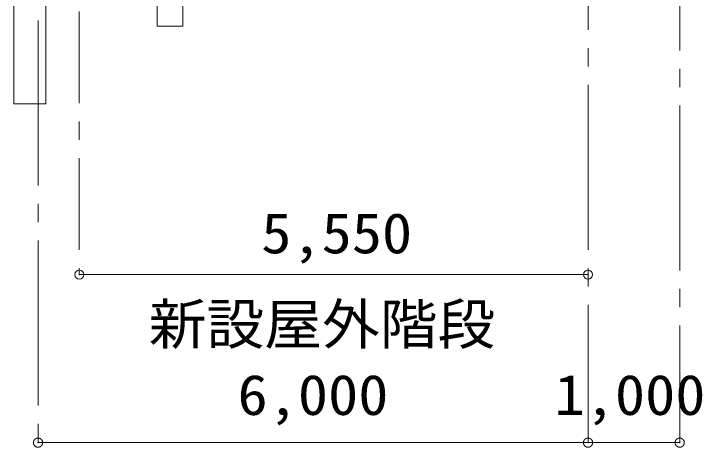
# Model space of a CAD drawing. Units: millimetres at full size, sheet at 1:200; details may follow other scales. Extents: x -55340 to 55340, y -38040 to 38040.
# Drawn here: x 18906 to 26417, y -21733 to -17003 of the extents above; entities that cross this region are included whole.
import ezdxf
from ezdxf.enums import TextEntityAlignment as Align

# ---------------------------------------------------------------- set-up
doc = ezdxf.new("R2010")
doc.units = ezdxf.units.MM
doc.header["$LTSCALE"] = 200
doc.header["$PDMODE"] = 32
doc.header["$PDSIZE"] = 100
for name, pattern in [('CHAIN1', [8, 5, -1, 1, -1]), ('CHAIN2', [12, 9, -1, 1, -1]), ('DASHED1', [1.8, 1.2, -0.6])]:
    doc.linetypes.add(name, pattern=pattern)
for name, color, linetype, lineweight in [('0-1_通り芯', 3, 'Continuous', 18), ('0-2_躯体', 3, 'Continuous', 18), ('0-3_外壁', 2, 'DASHED1', 25), ('0-A_寸法', 4, 'CHAIN2', 9)]:
    doc.layers.add(name, color=color, linetype=linetype, lineweight=lineweight)
doc.styles.add('ＭＳ ゴシック', font='')
doc.styles.get('ＭＳ ゴシック').set_extended_font_data('MS Gothic')

msp = doc.modelspace()

# ---------------------------------------------------------------- linework, layer by layer
at = {"layer": '0-1_通り芯', "color": 4, "linetype": 'CHAIN2', "lineweight": 9}
for p, q in [((26171.2, 1194.8), (26171.2, -21683)), ((25171.2, -979.2), (25171.2, -21683)), ((19171.2, -2678), (19171.2, -21683))]:
    msp.add_line(p, q, dxfattribs=at)
at = {"layer": '0-1_通り芯', "color": 4, "linetype": 'CHAIN1', "lineweight": 9}
msp.add_line((19621.2, -979.2), (19621.2, -19849.2), dxfattribs=at)
at = {"layer": '0-1_通り芯', "color": 4, "lineweight": 9}
msp.add_line((19621.2, -19849.2), (25171.2, -19849.2), dxfattribs=at)
at = {"layer": '0-1_通り芯', "color": 6}
for p in [(19621.2, -19849.2), (25171.2, -19849.2)]:
    msp.add_point(p, dxfattribs=at)
at = {"layer": '0-2_躯体'}
for p, q in [((19256.2, -15547.5), (19256.2, -17987.2)), ((18906.2, -16478), (18906.2, -17987.2)), ((20751.2, -16778), (20751.2, -17137.1)), ((20471.2, -17137.1), (20751.2, -17137.1)), ((19256.2, -17987.2), (18906.2, -17987.2))]:
    msp.add_line(p, q, dxfattribs=at)
msp.add_lwpolyline([(20471.2, -16778), (20471.2, -16824.4), (20471.2, -17137.1)], dxfattribs=at)
at = {"layer": '0-A_寸法', "linetype": 'Continuous'}
for p, q in [((20603.9, -21683), (19171.2, -21683)), ((20622.9, -21683), (20603.9, -21683)), ((26171.2, -21683), (20622.9, -21683))]:
    msp.add_line(p, q, dxfattribs=at)
at = {"layer": '0-A_寸法', "color": 6}
for p in [(19171.2, -21683), (25171.2, -21683), (26171.2, -21683)]:
    msp.add_point(p, dxfattribs=at)

# ---------------------------------------------------------------- texts
at = {"layer": '0-1_通り芯', "color": 2, "style": 'ＭＳ ゴシック', "width": 1.1}
msp.add_text('5,550', height=439.9, dxfattribs=at).set_placement((21606.2, -19749.2), align=Align.BOTTOM_LEFT)
at = {"layer": '0-3_外壁', "style": 'ＭＳ ゴシック', "width": 1.05}
msp.add_text('新設屋外階段', height=439.9, dxfattribs=at).set_placement((20378.6, -20742.6), align=Align.BOTTOM_LEFT)
at = {"layer": '0-A_寸法', "color": 2, "style": 'ＭＳ ゴシック', "width": 1.1}
for s, p in [('6,000', (21347.4, -21513)), ('1,000', (24805.9, -21513))]:
    msp.add_text(s, height=439.9, dxfattribs=at).set_placement(p, align=Align.BOTTOM_LEFT)

doc.saveas('drawing.dxf')
